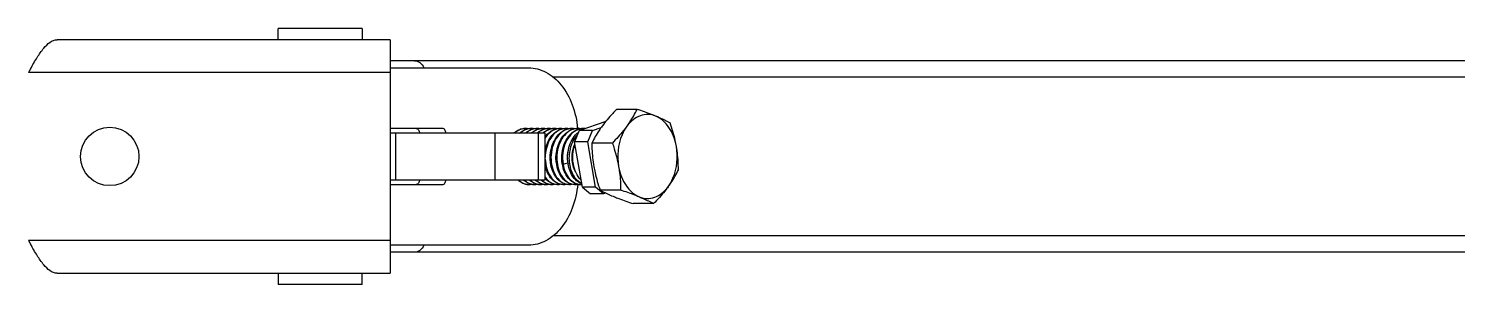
# Model space of a CAD drawing. Extents: x 27938 to 1507990, y 110129 to 923079.
# Drawn here: x 545540 to 548038, y 357969 to 358417 of the extents above; entities that cross this region are included whole.
import ezdxf

# ---------------------------------------------------------------- set-up
doc = ezdxf.new("R2010")
doc.units = 0
doc.header["$LTSCALE"] = 1000
doc.header["$MEASUREMENT"] = 0

msp = doc.modelspace()

# ---------------------------------------------------------------- linework, layer by layer
for p, q in [((546123.2, 358416.9), (545976, 358416.9)), ((545976, 358397.3), (545976, 358416.9)), ((546123.2, 358416.9), (546123.2, 358397.3)), ((546172.2, 358397.3), (545589.8, 358397.3)), ((546172.2, 358397.3), (546172.2, 357988.4)), ((546172.2, 358340), (545539.7, 358340)), ((548957.4, 358360.5), (546172.2, 358360.5)), ((546172.2, 358348.2), (546413.9, 358348.2)), ((548836.5, 358331.9), (546456.7, 358331.9)), ((546603.9, 358275.3), (546568, 358275.3)), ((546263.5, 358241.9), (546172.2, 358241.9)), ((546502.7, 358238.4), (546549.5, 358254.8)), ((546525.8, 358238.4), (546541.1, 358243.7)), ((546443.2, 358233.7), (546172.2, 358233.7)), ((546182.2, 358152), (546182.2, 358233.7)), ((546355.6, 358152), (546355.6, 358233.7)), ((546431.2, 358152), (546431.2, 358233.7)), ((546443.2, 358152), (546443.2, 358233.7)), ((546502.7, 358238.4), (546494.2, 358218.6)), ((546517.4, 358218.6), (546494.2, 358218.6)), ((546508.1, 358139.2), (546494.2, 358218.6)), ((546525.8, 358238.4), (546502.7, 358238.4)), ((546517.4, 358218.6), (546525.8, 358238.4)), ((546531.2, 358139.2), (546517.4, 358218.6)), ((546560.6, 358216.4), (546524.7, 358216.4)), ((546474.3, 358179.7), (546482.8, 358181.8)), ((546172.2, 358152), (546443.2, 358152)), ((546172.2, 358143.8), (546263.5, 358143.8)), ((546531.2, 358139.2), (546508.1, 358139.2)), ((546508.1, 358139.2), (546522.1, 358127.2)), ((546545.2, 358127.2), (546531.2, 358139.2)), ((546545.2, 358127.2), (546522.1, 358127.2)), ((546575, 358133.9), (546539.1, 358133.9)), ((546549.4, 358128.7), (546545.2, 358127.2)), ((546632.7, 358110.4), (546596.9, 358110.4)), ((546172.2, 358045.7), (545539.7, 358045.7)), ((548836.5, 358053.8), (546456.7, 358053.8)), ((546413.9, 358037.5), (546172.2, 358037.5)), ((548957.4, 358025.2), (546172.2, 358025.2)), ((545589.8, 357988.4), (546172.2, 357988.4)), ((545976, 357988.4), (545976, 357968.8)), ((546123.2, 357968.8), (545976, 357968.8)), ((546123.2, 357968.8), (546123.2, 357988.4))]:
    msp.add_line(p, q)
msp.add_circle((545681.6, 358192.9), 51.1)
for centre, radius, start, end in [((545827.1, 358187.2), 325.5, 150.7378, 152.0022), ((546408.6, 358213.4), 28.6, 105.9619, 108.4588), ((546410, 358212.8), 29.1, 108.4603, 110.6754), ((546409.5, 358215), 26.9, 92.6981, 95.2477), ((546409.5, 358215), 26.9, 90.008, 92.6973), ((546409.5, 358214.8), 27.1, 80.0725, 89.9827), ((546418.7, 358213.4), 28.6, 105.9611, 108.4587), ((546420.1, 358212.8), 29.1, 108.4602, 110.6744), ((546419.6, 358215), 26.9, 89.9975, 92.695), ((546419.6, 358214.8), 27.1, 80.1241, 89.9724), ((546428.8, 358213.4), 28.6, 105.9615, 108.4587), ((546430.3, 358212.8), 29.1, 108.4602, 110.6742), ((546429.8, 358215), 26.9, 90.011, 92.6839), ((546429.7, 358214.8), 27.1, 80.1633, 89.9862), ((546438.9, 358213.4), 28.6, 105.9624, 108.4588), ((546440.4, 358212.8), 29.1, 108.4603, 110.6751), ((546439.9, 358215), 26.9, 92.6985, 95.2581), ((546439.9, 358215), 26.9, 90.005, 92.6978), ((546439.9, 358214.8), 27.1, 80.0816, 89.9797), ((546449.1, 358213.4), 28.6, 105.9612, 108.4587), ((546450.5, 358212.8), 29.1, 108.4602, 110.6743), ((546450, 358215), 26.9, 90.0011, 92.692), ((546450, 358214.8), 27.1, 80.141, 89.976), ((546459.2, 358213.4), 28.6, 105.9616, 108.4587), ((546460.6, 358212.8), 29.1, 108.4602, 110.6747), ((546460.1, 358215), 26.9, 92.6886, 95.2518), ((546460.1, 358215), 26.9, 90.008, 92.6878), ((546460.1, 358214.8), 27.1, 80.0747, 89.9827), ((546469.3, 358213.4), 28.6, 105.9612, 108.4587), ((546470.7, 358212.8), 29.1, 108.4603, 110.6749), ((546470.2, 358215), 26.9, 90.0004, 92.6959), ((546470.2, 358214.8), 27.1, 80.395, 89.9755), ((546479.5, 358213.2), 28.8, 108.117, 108.456), ((546479.4, 358213.4), 28.6, 105.9641, 108.119), ((546480.9, 358212.8), 29.1, 108.4602, 110.6741), ((546480.3, 358215), 26.9, 90.0063, 92.6857), ((546480.3, 358214.8), 27.1, 80.1504, 89.9814), ((546489.5, 358213.4), 28.6, 105.9619, 108.4587), ((546491, 358212.8), 29.1, 108.4602, 110.6754), ((546490.5, 358215), 26.9, 92.6938, 95.2451), ((546490.5, 358215), 26.9, 90.008, 92.693), ((546490.5, 358214.8), 27.1, 80.0711, 89.9827), ((546499.7, 358213.4), 28.6, 105.9611, 108.4587), ((546501.1, 358212.8), 29.1, 108.4602, 110.6746), ((546500.6, 358215), 26.9, 89.9973, 92.6949), ((546500.6, 358214.8), 27.1, 80.1078, 89.9722), ((546509.8, 358213.4), 28.6, 105.8298, 108.459), ((546511.3, 358212.7), 29.3, 108.4202, 110.7394), ((546510.8, 358214.9), 27, 92.8574, 95.2194), ((546510.8, 358214.9), 27, 90.0081, 92.8567), ((546510.8, 358214.9), 27.1, 86.5315, 90.0065), ((546413.3, 358205.4), 37.9, 129.7045, 131.528), ((546414.8, 358205.1), 38.3, 131.2696, 131.5925), ((546453.5, 358205.7), 37.5, 128.3867, 131.6033), ((546455.1, 358205.4), 37.9, 129.969, 131.5624), ((546464.8, 358205.9), 37.3, 127.6353, 131.5837), ((546519.9, 358190.6), 58.1, 172.211, 172.5185), ((546506.1, 358190.2), 54.3, 188.9818, 191.0323), ((546516.5, 358190.2), 54.6, 189.0333, 189.9567), ((546536.4, 358190.2), 54.3, 188.9052, 190.5042), ((546548.2, 358190.3), 65.9, 187.4386, 189.2614), ((546535.9, 358190.1), 53.8, 190.5055, 191.18), ((546428.9, 358175.8), 33.7, 225.4665, 228.8015), ((546414.6, 358166.1), 22.3, 266.7735, 270.0108), ((546414.6, 358166.3), 22.6, 270.0526, 281.0446), ((546439.1, 358175.8), 33.7, 225.4871, 228.7938), ((546424.7, 358166.1), 22.3, 266.7894, 270.0075), ((546424.7, 358166.3), 22.6, 270.049, 280.9977), ((546449.2, 358175.8), 33.7, 225.4659, 228.8093), ((546434.8, 358166.1), 22.3, 266.785, 269.9983), ((546434.8, 358166.3), 22.6, 270.0405, 281.0531), ((546459.3, 358175.8), 33.7, 225.4702, 228.7951), ((546472.4, 358178.7), 37.8, 219.2284, 222.3075), ((546444.9, 358166.1), 22.3, 266.7769, 270.0081), ((546470.1, 358176.6), 34.7, 222.2645, 228.752), ((546444.9, 358166.3), 22.6, 270.0497, 281.0016), ((546455.1, 358166.1), 22.3, 266.7867, 270.0021), ((546455, 358166.3), 22.6, 270.0437, 281.0051), ((546465.2, 358166.1), 22.3, 266.7795, 270.0015), ((546465.2, 358166.3), 22.6, 270.0437, 281.062), ((546475.3, 358166.1), 22.3, 266.7801, 270.0075), ((546475.3, 358166.3), 22.6, 270.049, 280.9954), ((546485.4, 358166.1), 22.3, 266.7856, 269.9966), ((546485.4, 358166.3), 22.6, 270.0384, 281.0179), ((546495.5, 358166.1), 22.3, 266.7743, 270.0077), ((546495.5, 358166.3), 22.6, 270.0498, 281.0645), ((546505.6, 358166.1), 22.3, 266.7845, 274.2112), ((545827.1, 358198.5), 325.5, 207.9978, 209.2622)]:
    msp.add_arc(centre, radius, start, end)
for points, knots in [([(545543.2, 358346.4), (545546.9, 358353.1), (545554.2, 358365.7), (545566.8, 358384.7), (545580.6, 358397.3), (545589.8, 358397.3)], [0, 0, 0, 0, 0.326101, 0.611119, 1, 1, 1, 1]), ([(546214.4, 358360.5), (546217.7, 358360.5), (546224.9, 358357.7), (546229.2, 358351.7), (546231, 358348.3)], [0, 0, 0, 0, 0.461863, 1, 1, 1, 1]), ([(546413.9, 358348.2), (546424.4, 358348.2), (546446.7, 358342.1), (546473.7, 358318), (546492.5, 358283.2), (546498.5, 358256.1), (546499.8, 358241.9)], [0, 0, 0, 0, 0.212085, 0.446759, 0.711828, 1, 1, 1, 1]), ([(546568, 358275.3), (546565.7, 358273), (546556.7, 358263.6), (546548.3, 358253.6), (546542.6, 358245.9)], [0, 0, 0, 0, 0.257895, 1, 1, 1, 1]), ([(546586, 358245.9), (546587.8, 358248.3), (546594.4, 358257.7), (546600.1, 358267.8), (546603.9, 358275.3)], [0, 0, 0, 0, 0.263099, 1, 1, 1, 1]), ([(546636.5, 358263.6), (546632.2, 358265.3), (546623.1, 358267.3), (546609, 358265), (546596.1, 358257.6), (546589.1, 358250.1), (546586, 358245.9)], [0, 0, 0, 0, 0.238229, 0.47528, 0.726056, 1, 1, 1, 1]), ([(546636.5, 358263.6), (546634, 358264.6), (546623.2, 358268.8), (546612.3, 358272.6), (546603.9, 358275.3)], [0, 0, 0, 0, 0.233658, 1, 1, 1, 1]), ([(546636.5, 358263.6), (546638.8, 358262.6), (546647.4, 358259), (546655.7, 358255), (546661.6, 358251.8)], [0, 0, 0, 0, 0.275005, 1, 1, 1, 1]), ([(546672.6, 358210.5), (546671.5, 358216.6), (546668.3, 358228.3), (546660.4, 358243.8), (546649.8, 358256.1), (546641, 358261.7), (546636.5, 358263.6)], [0, 0, 0, 0, 0.27851, 0.540172, 0.780428, 1, 1, 1, 1]), ([(546217.3, 358241.9), (546218.9, 358241.9), (546222.3, 358239.5), (546223.1, 358235.7), (546223.1, 358233.7)], [0, 0, 0, 0, 0.440239, 1, 1, 1, 1]), ([(546269.3, 358233.7), (546269.3, 358235.7), (546268.6, 358239.5), (546265.1, 358241.9), (546263.5, 358241.9)], [0, 0, 0, 0, 0.559761, 1, 1, 1, 1]), ([(546389.1, 358234.6), (546389.9, 358235.2), (546393.1, 358237.7), (546396.7, 358239.5), (546399.5, 358240.5)], [0, 0, 0, 0, 0.25881, 1, 1, 1, 1]), ([(546399.7, 358240.1), (546398.8, 358239.8), (546395.2, 358238.2), (546391.8, 358235.9), (546389.6, 358233.9)], [0, 0, 0, 0, 0.242679, 1, 1, 1, 1]), ([(546398.3, 358233.8), (546399.2, 358234.5), (546402.6, 358237.3), (546406.6, 358239.4), (546409.7, 358240.5)], [0, 0, 0, 0, 0.25985, 1, 1, 1, 1]), ([(546409.9, 358240.1), (546408.9, 358239.8), (546405.2, 358238.1), (546401.8, 358235.8), (546399.5, 358233.8)], [0, 0, 0, 0, 0.242549, 1, 1, 1, 1]), ([(546408.4, 358233.8), (546409.3, 358234.5), (546412.7, 358237.3), (546416.7, 358239.4), (546419.8, 358240.5)], [0, 0, 0, 0, 0.25988, 1, 1, 1, 1]), ([(546420, 358240.1), (546419.1, 358239.8), (546415.3, 358238.1), (546412, 358235.8), (546409.7, 358233.8)], [0, 0, 0, 0, 0.242552, 1, 1, 1, 1]), ([(546418.5, 358233.8), (546419.4, 358234.5), (546422.8, 358237.3), (546426.8, 358239.4), (546429.9, 358240.5)], [0, 0, 0, 0, 0.259876, 1, 1, 1, 1]), ([(546430.1, 358240.1), (546429.2, 358239.8), (546425.5, 358238.1), (546422.1, 358235.8), (546419.8, 358233.8)], [0, 0, 0, 0, 0.242544, 1, 1, 1, 1]), ([(546430.2, 358235.1), (546431, 358235.7), (546434, 358237.9), (546437.4, 358239.6), (546440, 358240.5)], [0, 0, 0, 0, 0.258068, 1, 1, 1, 1]), ([(546440.2, 358240.1), (546439.4, 358239.8), (546436, 358238.3), (546432.8, 358236.3), (546430.7, 358234.5)], [0, 0, 0, 0, 0.243219, 1, 1, 1, 1]), ([(546438.8, 358233.8), (546439.6, 358234.5), (546443.1, 358237.3), (546447, 358239.4), (546450.1, 358240.5)], [0, 0, 0, 0, 0.259878, 1, 1, 1, 1]), ([(546450.3, 358240.1), (546449.6, 358239.8), (546446.7, 358238.6), (546443.9, 358236.9), (546442, 358235.4)], [0, 0, 0, 0, 0.244171, 1, 1, 1, 1]), ([(546443.1, 358227.5), (546445.4, 358230.5), (546450.5, 358235.8), (546457, 358239.4), (546460.2, 358240.5)], [0, 0, 0, 0, 0.520421, 1, 1, 1, 1]), ([(546443.1, 358203.6), (546443.9, 358207.9), (546446.4, 358216.2), (546452.4, 358227.2), (546460.4, 358235.7), (546467, 358239.4), (546470.4, 358240.5)], [0, 0, 0, 0, 0.276521, 0.537648, 0.778453, 1, 1, 1, 1]), ([(546460.5, 358240.1), (546457, 358238.8), (546450.4, 358234.8), (546445.3, 358228.9), (546443.1, 358225.7)], [0, 0, 0, 0, 0.478395, 1, 1, 1, 1]), ([(546470.6, 358240.1), (546466.5, 358238.6), (546458.7, 358233.4), (546450.1, 358221.8), (546444.5, 358207.3), (546443.1, 358196.7), (546443.1, 358191.3)], [0, 0, 0, 0, 0.218898, 0.461373, 0.725247, 1, 1, 1, 1]), ([(546467.5, 358150.5), (546461.3, 358155.9), (546454.7, 358168), (546451.6, 358185.5), (546452.1, 358199.9), (546455.4, 358213.7), (546461.5, 358225.8), (546469.8, 358235.2), (546476.9, 358239.3), (546480.5, 358240.5)], [0, 0, 0, 0, 0.235001, 0.369196, 0.507414, 0.643709, 0.772807, 0.891505, 1, 1, 1, 1]), ([(546480.7, 358240.1), (546476.4, 358238.5), (546468.1, 358232.8), (546459.2, 358220.1), (546453.8, 358204.3), (546452.6, 358187.2), (546455.4, 358170.8), (546462, 358156.9), (546471.8, 358146.9), (546480.2, 358144), (546484.2, 358143.8)], [0, 0, 0, 0, 0.114222, 0.241564, 0.380183, 0.523375, 0.662466, 0.789658, 0.901085, 1, 1, 1, 1]), ([(546477.6, 358150.5), (546471.4, 358155.9), (546464.9, 358168), (546461.8, 358185.5), (546462.2, 358199.9), (546465.5, 358213.7), (546471.6, 358225.8), (546480, 358235.2), (546487, 358239.3), (546490.6, 358240.5)], [0, 0, 0, 0, 0.234995, 0.369193, 0.507415, 0.643708, 0.772808, 0.891506, 1, 1, 1, 1]), ([(546490.8, 358240.1), (546486.5, 358238.5), (546478.2, 358232.8), (546469.3, 358220.1), (546464, 358204.3), (546462.7, 358187.2), (546465.5, 358170.8), (546472.1, 358156.9), (546481.9, 358147), (546490.3, 358144), (546494.3, 358143.8)], [0, 0, 0, 0, 0.11422, 0.241557, 0.38018, 0.523371, 0.662464, 0.789655, 0.901082, 1, 1, 1, 1]), ([(546473.1, 358179.4), (546472, 358185.8), (546471.8, 358198.9), (546476.6, 358217.3), (546486.2, 358232.4), (546495.8, 358238.8), (546500.7, 358240.5)], [0, 0, 0, 0, 0.271171, 0.538307, 0.783282, 1, 1, 1, 1]), ([(546500.9, 358240.1), (546496.1, 358238.3), (546486.9, 358231.7), (546477.7, 358216.8), (546473.1, 358198.8), (546473.3, 358185.9), (546474.3, 358179.7)], [0, 0, 0, 0, 0.217951, 0.46337, 0.729831, 1, 1, 1, 1]), ([(546542.6, 358245.9), (546540.8, 358243.5), (546534.2, 358234), (546528.5, 358224), (546524.7, 358216.4)], [0, 0, 0, 0, 0.263099, 1, 1, 1, 1]), ([(546586, 358245.9), (546584.1, 358243.4), (546576.2, 358233.1), (546567.4, 358223.5), (546560.6, 358216.4)], [0, 0, 0, 0, 0.240981, 1, 1, 1, 1]), ([(546586, 358245.9), (546582.6, 358241.3), (546570.7, 358219.8), (546568.3, 358193.6), (546571.5, 358175.2)], [0, 0, 0, 0, 0.235366, 1, 1, 1, 1]), ([(546672.6, 358210.5), (546672, 358214), (546669.2, 358228), (546665.1, 358241.7), (546661.6, 358251.8)], [0, 0, 0, 0, 0.248499, 1, 1, 1, 1]), ([(546482.9, 358181.7), (546481.5, 358191.9), (546483.2, 358211.9), (546493.9, 358229.6), (546501.2, 358235.2)], [0, 0, 0, 0, 0.526254, 1, 1, 1, 1]), ([(546499.3, 358230.9), (546493.8, 358225), (546487.8, 358213.3), (546484.6, 358196.6), (546484.6, 358183.5), (546487, 358171), (546492.8, 358157.2), (546500.8, 358148.7), (546506.9, 358145.9)], [0, 0, 0, 0, 0.255096, 0.39268, 0.530602, 0.663916, 0.788307, 1, 1, 1, 1]), ([(546496.2, 358165.8), (546494.4, 358169.3), (546488.6, 358185), (546489.9, 358203.1), (546494.8, 358214.7)], [0, 0, 0, 0, 0.239303, 1, 1, 1, 1]), ([(546505.8, 358151.7), (546498.5, 358158.8), (546491.7, 358174.8), (546490.8, 358196.6), (546493.1, 358208.1), (546495.1, 358213.5)], [0, 0, 0, 0, 0.470214, 0.736055, 1, 1, 1, 1]), ([(546524.7, 358216.4), (546524.7, 358213), (546525, 358199.2), (546526.4, 358185.4), (546528.2, 358175.2)], [0, 0, 0, 0, 0.246121, 1, 1, 1, 1]), ([(546560.6, 358216.4), (546561.7, 358213.1), (546566.2, 358199.5), (546569.7, 358185.7), (546571.5, 358175.2)], [0, 0, 0, 0, 0.251163, 1, 1, 1, 1]), ([(546452.4, 358181.7), (546452.2, 358183.4), (546451.4, 358190.5), (546451.9, 358197.8), (546453.1, 358203)], [0, 0, 0, 0, 0.247797, 1, 1, 1, 1]), ([(546462.6, 358181.6), (546462.3, 358183), (546461.7, 358188.5), (546461.8, 358194.1), (546462.4, 358198.2)], [0, 0, 0, 0, 0.247252, 1, 1, 1, 1]), ([(546473.3, 358178.6), (546472.8, 358180.7), (546471.5, 358189.1), (546472.1, 358197.8), (546473.6, 358204.1)], [0, 0, 0, 0, 0.246468, 1, 1, 1, 1]), ([(546482.8, 358181.8), (546482.5, 358183.6), (546481.7, 358190.8), (546482.3, 358198.3), (546483.6, 358203.7)], [0, 0, 0, 0, 0.247915, 1, 1, 1, 1]), ([(546658.1, 358139.8), (546661.5, 358144.4), (546673.4, 358165.9), (546675.8, 358192.1), (546672.6, 358210.5)], [0, 0, 0, 0, 0.235366, 1, 1, 1, 1]), ([(546676, 358169.3), (546676, 358172.7), (546675.7, 358186.5), (546674.4, 358200.3), (546672.6, 358210.5)], [0, 0, 0, 0, 0.246121, 1, 1, 1, 1]), ([(546443.1, 358188.3), (546443.3, 358182.6), (546445, 358171.6), (546451.6, 358157.3), (546461.4, 358147.1), (546470, 358144), (546474, 358143.8)], [0, 0, 0, 0, 0.291873, 0.559175, 0.79302, 1, 1, 1, 1]), ([(546457.4, 358150.5), (546455.6, 358152.1), (546448.5, 358159.7), (546444.6, 358169.8), (546443.1, 358177.7)], [0, 0, 0, 0, 0.228177, 1, 1, 1, 1]), ([(546487.7, 358150.5), (546485.8, 358152.1), (546478.4, 358160.3), (546474.5, 358171.1), (546473.1, 358179.4)], [0, 0, 0, 0, 0.22749, 1, 1, 1, 1]), ([(546474.3, 358179.7), (546475.1, 358174.9), (546477.6, 358165.8), (546484.4, 358154.3), (546493.5, 358146.3), (546500.9, 358144), (546504.4, 358143.8)], [0, 0, 0, 0, 0.290521, 0.554658, 0.788516, 1, 1, 1, 1]), ([(546497.8, 358150.5), (546496, 358152.1), (546488.5, 358160.3), (546484.5, 358171.3), (546483.2, 358179.7)], [0, 0, 0, 0, 0.227377, 1, 1, 1, 1]), ([(546528.2, 358175.2), (546528.8, 358171.7), (546531.6, 358157.7), (546535.6, 358144), (546539.1, 358133.9)], [0, 0, 0, 0, 0.248499, 1, 1, 1, 1]), ([(546571.5, 358175.2), (546572.6, 358169.1), (546575.8, 358157.4), (546583.7, 358141.9), (546594.3, 358129.6), (546603.1, 358124), (546607.6, 358122.1)], [0, 0, 0, 0, 0.27851, 0.540172, 0.780428, 1, 1, 1, 1]), ([(546571.5, 358175.2), (546572.1, 358171.7), (546574.2, 358158.1), (546574.9, 358144.2), (546575, 358133.9)], [0, 0, 0, 0, 0.254083, 1, 1, 1, 1]), ([(546658.1, 358139.8), (546659.9, 358142.2), (546666.5, 358151.7), (546672.2, 358161.7), (546676, 358169.3)], [0, 0, 0, 0, 0.263099, 1, 1, 1, 1]), ([(546223.1, 358152), (546223.1, 358150), (546222.3, 358146.2), (546218.9, 358143.8), (546217.3, 358143.8)], [0, 0, 0, 0, 0.559761, 1, 1, 1, 1]), ([(546263.5, 358143.8), (546265.1, 358143.8), (546268.6, 358146.2), (546269.3, 358150), (546269.3, 358152)], [0, 0, 0, 0, 0.440239, 1, 1, 1, 1]), ([(546413.3, 358143.8), (546410.1, 358143.8), (546403.3, 358145.3), (546397.7, 358149.4), (546395.2, 358151.8)], [0, 0, 0, 0, 0.479607, 1, 1, 1, 1]), ([(546396.5, 358151.8), (546398.8, 358149.5), (546404, 358145.7), (546410.3, 358144), (546413.3, 358143.8)], [0, 0, 0, 0, 0.520009, 1, 1, 1, 1]), ([(546406.6, 358151.8), (546408.9, 358149.5), (546414.1, 358145.7), (546420.4, 358144), (546423.4, 358143.8)], [0, 0, 0, 0, 0.519993, 1, 1, 1, 1]), ([(546423.4, 358143.8), (546420.5, 358143.8), (546414.4, 358145), (546409.1, 358148.4), (546406.8, 358150.5)], [0, 0, 0, 0, 0.482588, 1, 1, 1, 1]), ([(546499.9, 358144.3), (546498.6, 358130.1), (546492.6, 358102.9), (546473.8, 358067.9), (546446.8, 358043.6), (546424.4, 358037.5), (546413.9, 358037.5)], [0, 0, 0, 0, 0.288185, 0.553327, 0.788006, 1, 1, 1, 1]), ([(546416.7, 358151.8), (546419, 358149.5), (546424.2, 358145.7), (546430.5, 358144), (546433.6, 358143.8)], [0, 0, 0, 0, 0.52002, 1, 1, 1, 1]), ([(546433.6, 358143.8), (546430.6, 358143.8), (546424.5, 358145), (546419.2, 358148.4), (546416.9, 358150.5)], [0, 0, 0, 0, 0.482583, 1, 1, 1, 1]), ([(546426.8, 358151.8), (546429.2, 358149.5), (546434.4, 358145.7), (546440.6, 358144), (546443.7, 358143.8)], [0, 0, 0, 0, 0.520002, 1, 1, 1, 1]), ([(546443.7, 358143.8), (546440.7, 358143.8), (546434.6, 358145), (546429.4, 358148.4), (546427, 358150.5)], [0, 0, 0, 0, 0.482587, 1, 1, 1, 1]), ([(546436.9, 358151.8), (546439.3, 358149.5), (546444.5, 358145.7), (546450.8, 358144), (546453.8, 358143.8)], [0, 0, 0, 0, 0.520001, 1, 1, 1, 1]), ([(546453.8, 358143.8), (546450.9, 358143.8), (546444.7, 358145), (546439.5, 358148.4), (546437.1, 358150.5)], [0, 0, 0, 0, 0.482586, 1, 1, 1, 1]), ([(546443.1, 358156.4), (546445.7, 358152.9), (546451.8, 358146.8), (546460, 358144), (546463.9, 358143.8)], [0, 0, 0, 0, 0.52908, 1, 1, 1, 1]), ([(546463.9, 358143.8), (546461, 358143.8), (546454.8, 358145), (546449.6, 358148.4), (546447.2, 358150.5)], [0, 0, 0, 0, 0.482585, 1, 1, 1, 1]), ([(546474, 358143.8), (546471.1, 358143.8), (546464.9, 358145), (546459.7, 358148.4), (546457.4, 358150.5)], [0, 0, 0, 0, 0.482588, 1, 1, 1, 1]), ([(546484.2, 358143.8), (546481.2, 358143.8), (546475.1, 358145), (546469.8, 358148.4), (546467.5, 358150.5)], [0, 0, 0, 0, 0.482586, 1, 1, 1, 1]), ([(546494.3, 358143.8), (546491.3, 358143.8), (546485.2, 358145), (546480, 358148.4), (546477.6, 358150.5)], [0, 0, 0, 0, 0.482586, 1, 1, 1, 1]), ([(546504.4, 358143.8), (546501.4, 358143.8), (546495.3, 358145), (546490.1, 358148.4), (546487.7, 358150.5)], [0, 0, 0, 0, 0.482589, 1, 1, 1, 1]), ([(546507, 358145.1), (546506.2, 358145.3), (546502.9, 358146.7), (546499.9, 358148.7), (546497.8, 358150.5)], [0, 0, 0, 0, 0.241445, 1, 1, 1, 1]), ([(546607.6, 358122.1), (546611.8, 358120.4), (546621, 358118.4), (546635.1, 358120.7), (546648, 358128.1), (546655, 358135.6), (546658.1, 358139.8)], [0, 0, 0, 0, 0.238229, 0.47528, 0.726056, 1, 1, 1, 1]), ([(546658.1, 358139.8), (546656.3, 358137.3), (546648.3, 358127), (546639.6, 358117.4), (546632.7, 358110.4)], [0, 0, 0, 0, 0.240981, 1, 1, 1, 1]), ([(546539.1, 358133.9), (546541, 358132.9), (546549.2, 358128.7), (546557.6, 358124.8), (546564.2, 358122.1)], [0, 0, 0, 0, 0.226572, 1, 1, 1, 1]), ([(546564.2, 358122.1), (546566.7, 358121.1), (546577.5, 358116.9), (546588.4, 358113.1), (546596.9, 358110.4)], [0, 0, 0, 0, 0.233658, 1, 1, 1, 1]), ([(546607.6, 358122.1), (546605.1, 358123.2), (546594.3, 358127.4), (546583.4, 358131.2), (546575, 358133.9)], [0, 0, 0, 0, 0.233658, 1, 1, 1, 1]), ([(546607.6, 358122.1), (546610, 358121.2), (546618.5, 358117.6), (546626.8, 358113.5), (546632.7, 358110.4)], [0, 0, 0, 0, 0.275005, 1, 1, 1, 1]), ([(545589.8, 357988.4), (545580.6, 357988.4), (545566.8, 358001), (545554.2, 358020), (545546.9, 358032.6), (545543.2, 358039.4)], [0, 0, 0, 0, 0.388881, 0.673899, 1, 1, 1, 1]), ([(546231, 358037.4), (546229.2, 358034), (546224.9, 358028), (546217.7, 358025.2), (546214.4, 358025.2)], [0, 0, 0, 0, 0.538137, 1, 1, 1, 1])]:
    msp.add_open_spline(points, degree=3, knots=knots)
for points in [[(546400.7, 358240.8), (546403.2, 358241.5), (546405.7, 358241.9), (546408.2, 358241.9)], [(546407.1, 358241.8), (546404.9, 358241.6), (546402.8, 358241.2), (546400.8, 358240.5)], [(546410.8, 358240.8), (546413.3, 358241.5), (546415.8, 358241.9), (546418.4, 358241.9)], [(546418.4, 358241.9), (546415.8, 358241.8), (546413.3, 358241.3), (546410.9, 358240.5)], [(546421, 358240.8), (546423.4, 358241.5), (546426, 358241.9), (546428.5, 358241.9)], [(546428.5, 358241.9), (546426, 358241.8), (546423.4, 358241.3), (546421, 358240.5)], [(546431.1, 358240.8), (546433.5, 358241.5), (546436.1, 358241.9), (546438.6, 358241.9)], [(546437.4, 358241.8), (546435.3, 358241.6), (546433.2, 358241.2), (546431.2, 358240.5)], [(546441.2, 358240.8), (546443.6, 358241.5), (546446.2, 358241.9), (546448.7, 358241.9)], [(546448.7, 358241.9), (546446.2, 358241.8), (546443.7, 358241.3), (546441.3, 358240.5)], [(546451.3, 358240.8), (546453.8, 358241.5), (546456.3, 358241.9), (546458.8, 358241.9)], [(546457.6, 358241.8), (546455.5, 358241.6), (546453.4, 358241.2), (546451.4, 358240.5)], [(546461.4, 358240.8), (546463.9, 358241.5), (546466.4, 358241.9), (546469, 358241.9)], [(546469, 358241.9), (546466.4, 358241.8), (546463.9, 358241.3), (546461.5, 358240.5)], [(546471.6, 358240.8), (546474, 358241.5), (546476.6, 358241.9), (546479.1, 358241.9)], [(546479.1, 358241.9), (546476.6, 358241.8), (546474, 358241.3), (546471.6, 358240.5)], [(546481.7, 358240.8), (546484.1, 358241.5), (546486.7, 358241.9), (546489.2, 358241.9)], [(546488, 358241.8), (546485.9, 358241.6), (546483.8, 358241.2), (546481.7, 358240.5)], [(546491.8, 358240.8), (546494.2, 358241.5), (546496.8, 358241.9), (546499.3, 358241.9)], [(546499.3, 358241.9), (546496.8, 358241.8), (546494.3, 358241.3), (546491.9, 358240.5)], [(546502, 358240.9), (546504.4, 358241.6), (546506.9, 358241.9), (546509.4, 358241.9)], [(546508.3, 358241.8), (546506.2, 358241.6), (546504.1, 358241.2), (546502.1, 358240.5)]]:
    msp.add_open_spline(points, degree=3)

doc.saveas('drawing.dxf')
